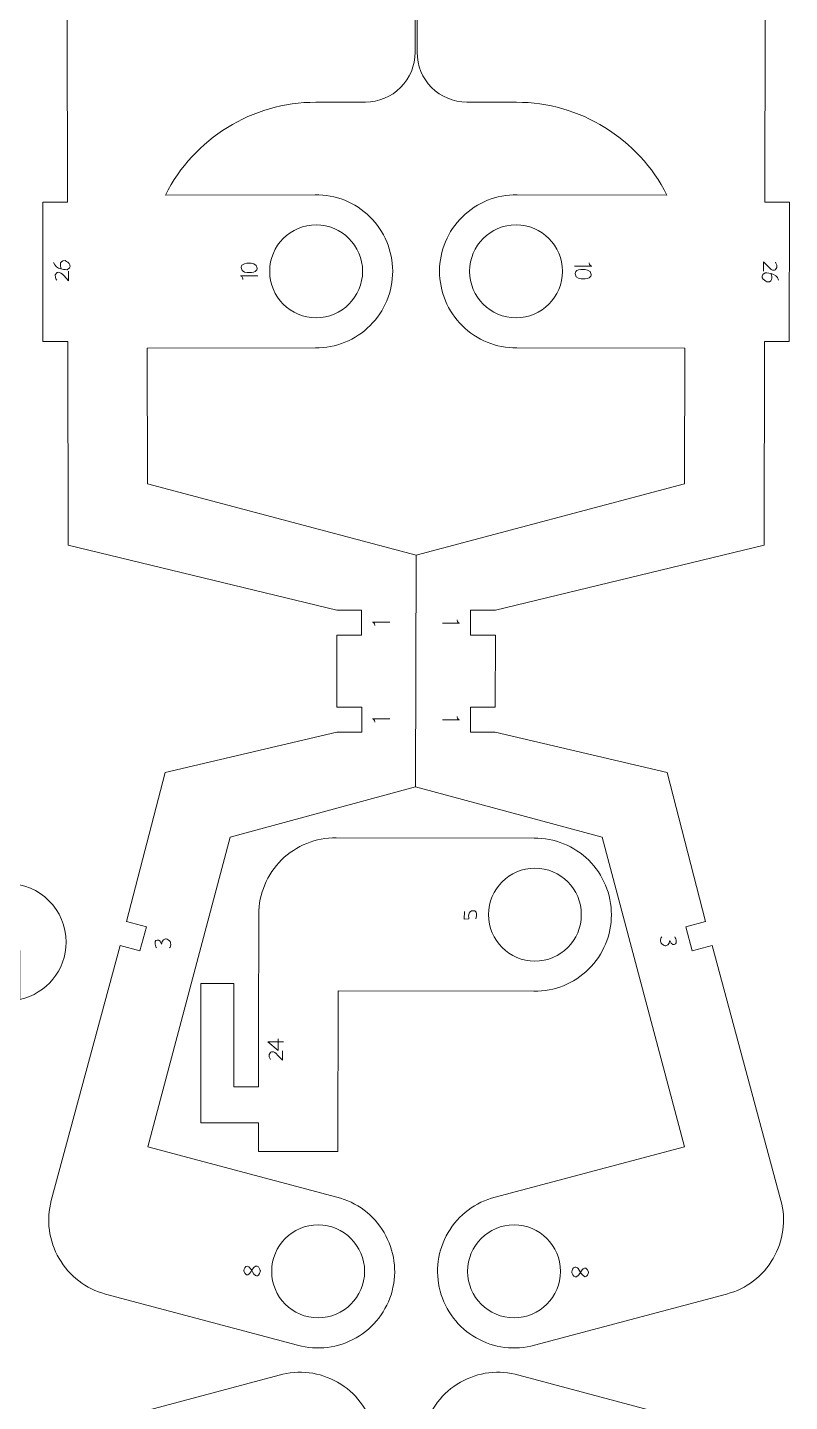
# Model space of a CAD drawing. Header units: centimetres. Extents: x -25 to 25, y -32.5 to 32.5.
# Drawn here: x -1.55 to 7.73, y 2.86 to 19.59 of the extents above; entities that cross this region are included whole.
import ezdxf

# ---------------------------------------------------------------- set-up
doc = ezdxf.new("R2010")
doc.units = ezdxf.units.CM
doc.header["$MEASUREMENT"] = 0
doc.layers.add('Capa 1', color=7, linetype='Continuous')

msp = doc.modelspace()

# ---------------------------------------------------------------- linework, layer by layer
at = {"layer": 'Capa 1', "color": 250, "lineweight": 9}
for points, knots in [([(-1.3609, 17.459), (-1.3609, 17.459), (-1.05827, 17.45959), (-1.05827, 17.45959), (-1.05827, 17.45959), (-1.05827, 17.45959), (-1.06268, 19.67949), (-1.06268, 19.67949), (-1.06268, 19.67949), (-1.06268, 19.67949), (3.17365, 19.6879), (3.17365, 19.6879), (3.17365, 19.6879), (3.17365, 19.6879), (3.17445, 19.28362), (3.17445, 19.28362), (3.17445, 19.28362), (3.17468, 19.12299), (3.1111, 18.96888), (2.99766, 18.85514), (2.99766, 18.85514), (2.88424, 18.74146), (2.73109, 18.67744), (2.57046, 18.67721), (2.57046, 18.67721), (2.57046, 18.67721), (1.96526, 18.67601), (1.96526, 18.67601), (1.96526, 18.67601), (1.19091, 18.67468), (0.48253, 18.23763), (0.133, 17.54665), (0.133, 17.54665), (0.133, 17.54665), (1.95692, 17.55027), (1.95692, 17.55027), (1.95692, 17.55027), (2.20607, 17.55344), (2.44613, 17.45676), (2.62355, 17.2818), (2.62355, 17.2818), (2.80098, 17.10686), (2.901, 16.86937), (2.90136, 16.62023), (2.90136, 16.62023), (2.9017, 16.37104), (2.8023, 16.13211), (2.62532, 15.95664), (2.62532, 15.95664), (2.44837, 15.78122), (2.20978, 15.68392), (1.96063, 15.6864), (1.96063, 15.6864), (1.96063, 15.6864), (-0.08645, 15.68233), (-0.08645, 15.68233), (-0.08645, 15.68233), (-0.08645, 15.68233), (-0.08317, 14.03126), (-0.08317, 14.03126), (-0.08317, 14.03126), (-0.08317, 14.03126), (3.18662, 13.1621), (3.18662, 13.1621)], [0, 0, 0, 0, 0.05882353, 0.05882353, 0.05882353, 0.05882353, 0.11764706, 0.11764706, 0.11764706, 0.11764706, 0.17647059, 0.17647059, 0.17647059, 0.17647059, 0.23529412, 0.23529412, 0.23529412, 0.23529412, 0.29411765, 0.29411765, 0.29411765, 0.29411765, 0.35294118, 0.35294118, 0.35294118, 0.35294118, 0.41176471, 0.41176471, 0.41176471, 0.41176471, 0.47058824, 0.47058824, 0.47058824, 0.47058824, 0.52941176, 0.52941176, 0.52941176, 0.52941176, 0.58823529, 0.58823529, 0.58823529, 0.58823529, 0.64705882, 0.64705882, 0.64705882, 0.64705882, 0.70588235, 0.70588235, 0.70588235, 0.70588235, 0.76470588, 0.76470588, 0.76470588, 0.76470588, 0.82352941, 0.82352941, 0.82352941, 0.82352941, 0.88235294, 0.88235294, 0.88235294, 0.88235294, 1, 1, 1, 1]), ([(7.73077, 15.7645), (7.73077, 15.7645), (7.73414, 17.459), (7.73414, 17.459), (7.73414, 17.459), (7.73414, 17.459), (7.43151, 17.45959), (7.43151, 17.45959), (7.43151, 17.45959), (7.43151, 17.45959), (7.43592, 19.67949), (7.43592, 19.67949), (7.43592, 19.67949), (7.43592, 19.67949), (3.19959, 19.6879), (3.19959, 19.6879), (3.19959, 19.6879), (3.19959, 19.6879), (3.19879, 19.28362), (3.19879, 19.28362), (3.19879, 19.28362), (3.19856, 19.12299), (3.26214, 18.96888), (3.37558, 18.85514), (3.37558, 18.85514), (3.489, 18.74146), (3.64215, 18.67744), (3.80278, 18.67721), (3.80278, 18.67721), (3.80278, 18.67721), (4.40798, 18.67601), (4.40798, 18.67601), (4.40798, 18.67601), (5.18233, 18.67468), (5.89071, 18.23763), (6.24024, 17.54665), (6.24024, 17.54665), (6.24024, 17.54665), (4.41632, 17.55027), (4.41632, 17.55027), (4.41632, 17.55027), (4.16717, 17.55344), (3.92711, 17.45676), (3.74969, 17.2818), (3.74969, 17.2818), (3.57226, 17.10686), (3.47224, 16.86937), (3.47188, 16.62023), (3.47188, 16.62023), (3.47154, 16.37104), (3.57094, 16.13211), (3.74792, 15.95664), (3.74792, 15.95664), (3.92487, 15.78122), (4.16346, 15.68392), (4.41261, 15.6864), (4.41261, 15.6864), (4.41261, 15.6864), (6.45969, 15.68233), (6.45969, 15.68233), (6.45969, 15.68233), (6.45969, 15.68233), (6.45641, 14.03126), (6.45641, 14.03126), (6.45641, 14.03126), (6.45641, 14.03126), (3.18662, 13.1621), (3.18662, 13.1621), (3.18662, 13.1621), (3.18662, 13.1621), (3.18103, 10.34464), (3.18103, 10.34464), (3.18103, 10.34464), (3.18103, 10.34464), (5.45238, 9.7312), (5.45238, 9.7312), (5.45238, 9.7312), (5.45238, 9.7312), (6.45415, 5.96262), (6.45415, 5.96262), (6.45415, 5.96262), (6.45415, 5.96262), (4.15053, 5.35028), (4.15053, 5.35028), (4.15053, 5.35028), (3.90906, 5.28882), (3.70219, 5.13333), (3.57606, 4.91841), (3.57606, 4.91841), (3.44999, 4.7035), (3.41483, 4.4482), (3.47897, 4.20744), (3.47897, 4.20744), (3.54315, 3.96667), (3.70099, 3.76161), (3.91734, 3.63792), (3.91734, 3.63792), (4.13369, 3.51428), (4.38933, 3.48204), (4.62934, 3.54895), (4.62934, 3.54895), (4.62934, 3.54895), (6.9681, 4.17059), (6.9681, 4.17059), (6.9681, 4.17059), (7.20709, 4.2343), (7.41095, 4.39032), (7.53493, 4.60439), (7.53493, 4.60439), (7.65889, 4.8184), (7.69305, 5.07178), (7.62938, 5.31077), (7.62938, 5.31077), (7.62938, 5.31077), (6.79001, 8.41121), (6.79001, 8.41121), (6.79001, 8.41121), (6.79001, 8.41121), (6.54934, 8.34728), (6.54934, 8.34728), (6.54934, 8.34728), (6.54934, 8.34728), (6.47165, 8.63977), (6.47165, 8.63977), (6.47165, 8.63977), (6.47165, 8.63977), (6.71227, 8.70368), (6.71227, 8.70368), (6.71227, 8.70368), (6.71227, 8.70368), (6.24454, 10.52027), (6.24454, 10.52027), (6.24454, 10.52027), (6.24454, 10.52027), (4.1507, 11.01009), (4.1507, 11.01009), (4.1507, 11.01009), (4.1507, 11.01009), (3.84807, 11.0107), (3.84807, 11.0107), (3.84807, 11.0107), (3.84807, 11.0107), (3.84867, 11.31328), (3.84867, 11.31328), (3.84867, 11.31328), (3.84867, 11.31328), (4.1513, 11.31268), (4.1513, 11.31268), (4.1513, 11.31268), (4.1513, 11.31268), (4.15303, 12.1902), (4.15303, 12.1902), (4.15303, 12.1902), (4.15303, 12.1902), (3.85041, 12.1908), (3.85041, 12.1908), (3.85041, 12.1908), (3.85041, 12.1908), (3.85101, 12.49343), (3.85101, 12.49343), (3.85101, 12.49343), (3.85101, 12.49343), (4.15364, 12.49283), (4.15364, 12.49283), (4.15364, 12.49283), (4.15364, 12.49283), (7.42322, 13.28635), (7.42322, 13.28635), (7.42322, 13.28635), (7.42322, 13.28635), (7.42815, 15.7651), (7.42815, 15.7651), (7.42815, 15.7651), (7.42815, 15.7651), (7.73077, 15.7645), (7.73077, 15.7645)], [0, 0, 0, 0, 0.02222222, 0.02222222, 0.02222222, 0.02222222, 0.04444444, 0.04444444, 0.04444444, 0.04444444, 0.06666667, 0.06666667, 0.06666667, 0.06666667, 0.08888889, 0.08888889, 0.08888889, 0.08888889, 0.11111111, 0.11111111, 0.11111111, 0.11111111, 0.13333333, 0.13333333, 0.13333333, 0.13333333, 0.15555556, 0.15555556, 0.15555556, 0.15555556, 0.17777778, 0.17777778, 0.17777778, 0.17777778, 0.2, 0.2, 0.2, 0.2, 0.22222222, 0.22222222, 0.22222222, 0.22222222, 0.24444444, 0.24444444, 0.24444444, 0.24444444, 0.26666667, 0.26666667, 0.26666667, 0.26666667, 0.28888889, 0.28888889, 0.28888889, 0.28888889, 0.31111111, 0.31111111, 0.31111111, 0.31111111, 0.33333333, 0.33333333, 0.33333333, 0.33333333, 0.35555556, 0.35555556, 0.35555556, 0.35555556, 0.37777778, 0.37777778, 0.37777778, 0.37777778, 0.4, 0.4, 0.4, 0.4, 0.42222222, 0.42222222, 0.42222222, 0.42222222, 0.44444444, 0.44444444, 0.44444444, 0.44444444, 0.46666667, 0.46666667, 0.46666667, 0.46666667, 0.48888889, 0.48888889, 0.48888889, 0.48888889, 0.51111111, 0.51111111, 0.51111111, 0.51111111, 0.53333333, 0.53333333, 0.53333333, 0.53333333, 0.55555556, 0.55555556, 0.55555556, 0.55555556, 0.57777778, 0.57777778, 0.57777778, 0.57777778, 0.6, 0.6, 0.6, 0.6, 0.62222222, 0.62222222, 0.62222222, 0.62222222, 0.64444444, 0.64444444, 0.64444444, 0.64444444, 0.66666667, 0.66666667, 0.66666667, 0.66666667, 0.68888889, 0.68888889, 0.68888889, 0.68888889, 0.71111111, 0.71111111, 0.71111111, 0.71111111, 0.73333333, 0.73333333, 0.73333333, 0.73333333, 0.75555556, 0.75555556, 0.75555556, 0.75555556, 0.77777778, 0.77777778, 0.77777778, 0.77777778, 0.8, 0.8, 0.8, 0.8, 0.82222222, 0.82222222, 0.82222222, 0.82222222, 0.84444444, 0.84444444, 0.84444444, 0.84444444, 0.86666667, 0.86666667, 0.86666667, 0.86666667, 0.88888889, 0.88888889, 0.88888889, 0.88888889, 0.91111111, 0.91111111, 0.91111111, 0.91111111, 0.93333333, 0.93333333, 0.93333333, 0.93333333, 0.95555556, 0.95555556, 0.95555556, 0.95555556, 1, 1, 1, 1]), ([(1.96934, 17.18396), (2.28173, 17.18396), (2.53492, 16.93073), (2.53492, 16.61837), (2.53492, 16.61837), (2.53496, 16.306), (2.28173, 16.05277), (1.96934, 16.05277), (1.96934, 16.05277), (1.65695, 16.05276), (1.40375, 16.306), (1.40375, 16.61836), (1.40375, 16.61836), (1.40374, 16.93073), (1.65695, 17.18396), (1.96934, 17.18396)], [0, 0, 0, 0, 0.2, 0.2, 0.2, 0.2, 0.4, 0.4, 0.4, 0.4, 0.6, 0.6, 0.6, 0.6, 1, 1, 1, 1]), ([(4.4039, 17.18396), (4.09151, 17.18396), (3.83832, 16.93073), (3.83832, 16.61837), (3.83832, 16.61837), (3.83828, 16.306), (4.09151, 16.05277), (4.4039, 16.05277), (4.4039, 16.05277), (4.71629, 16.05276), (4.96949, 16.306), (4.96949, 16.61836), (4.96949, 16.61836), (4.9695, 16.93073), (4.71629, 17.18396), (4.4039, 17.18396)], [0, 0, 0, 0, 0.2, 0.2, 0.2, 0.2, 0.4, 0.4, 0.4, 0.4, 0.6, 0.6, 0.6, 0.6, 1, 1, 1, 1]), ([(3.18103, 10.34464), (3.18103, 10.34464), (0.92086, 9.7312), (0.92086, 9.7312), (0.92086, 9.7312), (0.92086, 9.7312), (-0.08091, 5.96262), (-0.08091, 5.96262), (-0.08091, 5.96262), (-0.08091, 5.96262), (2.22271, 5.35028), (2.22271, 5.35028), (2.22271, 5.35028), (2.46418, 5.28882), (2.67105, 5.13333), (2.79718, 4.91841), (2.79718, 4.91841), (2.92325, 4.7035), (2.95841, 4.4482), (2.89427, 4.20744), (2.89427, 4.20744), (2.83009, 3.96667), (2.67225, 3.76161), (2.4559, 3.63792), (2.4559, 3.63792), (2.23955, 3.51428), (1.98391, 3.48204), (1.7439, 3.54895), (1.7439, 3.54895), (1.7439, 3.54895), (-0.59486, 4.17059), (-0.59486, 4.17059), (-0.59486, 4.17059), (-0.83385, 4.2343), (-1.03771, 4.39032), (-1.16169, 4.60439), (-1.16169, 4.60439), (-1.28565, 4.8184), (-1.31981, 5.07178), (-1.25614, 5.31077), (-1.25614, 5.31077), (-1.25614, 5.31077), (-0.41677, 8.41121), (-0.41677, 8.41121), (-0.41677, 8.41121), (-0.41677, 8.41121), (-0.1761, 8.34728), (-0.1761, 8.34728), (-0.1761, 8.34728), (-0.1761, 8.34728), (-0.09841, 8.63977), (-0.09841, 8.63977), (-0.09841, 8.63977), (-0.09841, 8.63977), (-0.33903, 8.70368), (-0.33903, 8.70368), (-0.33903, 8.70368), (-0.33903, 8.70368), (0.1287, 10.52027), (0.1287, 10.52027), (0.1287, 10.52027), (0.1287, 10.52027), (2.22254, 11.01009), (2.22254, 11.01009), (2.22254, 11.01009), (2.22254, 11.01009), (2.52517, 11.0107), (2.52517, 11.0107), (2.52517, 11.0107), (2.52517, 11.0107), (2.52457, 11.31328), (2.52457, 11.31328), (2.52457, 11.31328), (2.52457, 11.31328), (2.22194, 11.31268), (2.22194, 11.31268), (2.22194, 11.31268), (2.22194, 11.31268), (2.22021, 12.1902), (2.22021, 12.1902), (2.22021, 12.1902), (2.22021, 12.1902), (2.52283, 12.1908), (2.52283, 12.1908), (2.52283, 12.1908), (2.52283, 12.1908), (2.52223, 12.49343), (2.52223, 12.49343), (2.52223, 12.49343), (2.52223, 12.49343), (2.2196, 12.49283), (2.2196, 12.49283), (2.2196, 12.49283), (2.2196, 12.49283), (-1.04998, 13.28635), (-1.04998, 13.28635), (-1.04998, 13.28635), (-1.04998, 13.28635), (-1.05491, 15.7651), (-1.05491, 15.7651), (-1.05491, 15.7651), (-1.05491, 15.7651), (-1.35753, 15.7645), (-1.35753, 15.7645)], [0, 0, 0, 0, 0.03703704, 0.03703704, 0.03703704, 0.03703704, 0.07407407, 0.07407407, 0.07407407, 0.07407407, 0.11111111, 0.11111111, 0.11111111, 0.11111111, 0.14814815, 0.14814815, 0.14814815, 0.14814815, 0.18518519, 0.18518519, 0.18518519, 0.18518519, 0.22222222, 0.22222222, 0.22222222, 0.22222222, 0.25925926, 0.25925926, 0.25925926, 0.25925926, 0.2962963, 0.2962963, 0.2962963, 0.2962963, 0.33333333, 0.33333333, 0.33333333, 0.33333333, 0.37037037, 0.37037037, 0.37037037, 0.37037037, 0.40740741, 0.40740741, 0.40740741, 0.40740741, 0.44444444, 0.44444444, 0.44444444, 0.44444444, 0.48148148, 0.48148148, 0.48148148, 0.48148148, 0.51851852, 0.51851852, 0.51851852, 0.51851852, 0.55555556, 0.55555556, 0.55555556, 0.55555556, 0.59259259, 0.59259259, 0.59259259, 0.59259259, 0.62962963, 0.62962963, 0.62962963, 0.62962963, 0.66666667, 0.66666667, 0.66666667, 0.66666667, 0.7037037, 0.7037037, 0.7037037, 0.7037037, 0.74074074, 0.74074074, 0.74074074, 0.74074074, 0.77777778, 0.77777778, 0.77777778, 0.77777778, 0.81481481, 0.81481481, 0.81481481, 0.81481481, 0.85185185, 0.85185185, 0.85185185, 0.85185185, 0.88888889, 0.88888889, 0.88888889, 0.88888889, 0.92592593, 0.92592593, 0.92592593, 0.92592593, 1, 1, 1, 1]), ([(0.56693, 7.95057), (0.56693, 7.95057), (0.56693, 6.25601), (0.56693, 6.25601), (0.56693, 6.25601), (0.56693, 6.25601), (1.26735, 6.25563), (1.26735, 6.25563), (1.26735, 6.25563), (1.26735, 6.25563), (1.26664, 5.90607), (1.26664, 5.90607), (1.26664, 5.90607), (1.26664, 5.90607), (2.23495, 5.90485), (2.23495, 5.90485), (2.23495, 5.90485), (2.23495, 5.90485), (2.23773, 7.85916), (2.23773, 7.85916), (2.23773, 7.85916), (2.23773, 7.85916), (4.62135, 7.85615), (4.62135, 7.85615), (4.62135, 7.85615), (4.87049, 7.85314), (5.11049, 7.94996), (5.28777, 8.12505), (5.28777, 8.12505), (5.4651, 8.30012), (5.56496, 8.53769), (5.56511, 8.78686), (5.56511, 8.78686), (5.56529, 9.03603), (5.4657, 9.27494), (5.28864, 9.45022), (5.28864, 9.45022), (5.11154, 9.62552), (4.8729, 9.72266), (4.62371, 9.72003), (4.62371, 9.72003), (4.62371, 9.72003), (2.21437, 9.72309), (2.21437, 9.72309), (2.21437, 9.72309), (1.96523, 9.72609), (1.72521, 9.62923), (1.54793, 9.45415), (1.54793, 9.45415), (1.37061, 9.27906), (1.27076, 9.04155), (1.27061, 8.79237), (1.27061, 8.79237), (1.26973, 8.09128), (1.26693, 7.39574), (1.26693, 6.69351), (1.26693, 6.69351), (1.26693, 6.69351), (0.96693, 6.69351), (0.96693, 6.69351), (0.96693, 6.69351), (0.96693, 6.69351), (0.96693, 7.95044), (0.96693, 7.95044), (0.96693, 7.95044), (0.96693, 7.95044), (0.56693, 7.95057), (0.56693, 7.95057)], [0, 0, 0, 0, 0.05555556, 0.05555556, 0.05555556, 0.05555556, 0.11111111, 0.11111111, 0.11111111, 0.11111111, 0.16666667, 0.16666667, 0.16666667, 0.16666667, 0.22222222, 0.22222222, 0.22222222, 0.22222222, 0.27777778, 0.27777778, 0.27777778, 0.27777778, 0.33333333, 0.33333333, 0.33333333, 0.33333333, 0.38888889, 0.38888889, 0.38888889, 0.38888889, 0.44444444, 0.44444444, 0.44444444, 0.44444444, 0.5, 0.5, 0.5, 0.5, 0.55555556, 0.55555556, 0.55555556, 0.55555556, 0.61111111, 0.61111111, 0.61111111, 0.61111111, 0.66666667, 0.66666667, 0.66666667, 0.66666667, 0.72222222, 0.72222222, 0.72222222, 0.72222222, 0.77777778, 0.77777778, 0.77777778, 0.77777778, 0.83333333, 0.83333333, 0.83333333, 0.83333333, 0.88888889, 0.88888889, 0.88888889, 0.88888889, 1, 1, 1, 1]), ([(4.06751, 8.78807), (4.06751, 9.10046), (4.32074, 9.35365), (4.6331, 9.35365), (4.6331, 9.35365), (4.94547, 9.35369), (5.1987, 9.10046), (5.1987, 8.78807), (5.1987, 8.78807), (5.19871, 8.47568), (4.94547, 8.22248), (4.63311, 8.22248), (4.63311, 8.22248), (4.32074, 8.22247), (4.06751, 8.47568), (4.06751, 8.78807)], [0, 0, 0, 0, 0.2, 0.2, 0.2, 0.2, 0.4, 0.4, 0.4, 0.4, 0.6, 0.6, 0.6, 0.6, 1, 1, 1, 1]), ([(-1.63711, 8.35361), (-1.63711, 8.35361), (-1.63711, 7.75717), (-1.63711, 7.75717), (-1.63711, 7.75717), (-1.31634, 7.82663), (-1.076, 8.11201), (-1.076, 8.45359), (-1.076, 8.45359), (-1.076, 8.84716), (-1.39504, 9.1662), (-1.78861, 9.1662), (-1.78861, 9.1662), (-2.18218, 9.1662), (-2.50123, 8.84716), (-2.50123, 8.45359), (-2.50123, 8.45359), (-2.50123, 8.11201), (-2.26089, 7.82662), (-1.94011, 7.75717), (-1.94011, 7.75717), (-1.94011, 7.75717), (-1.94012, 8.35344), (-1.94012, 8.35344)], [0, 0, 0, 0, 0.14285714, 0.14285714, 0.14285714, 0.14285714, 0.28571429, 0.28571429, 0.28571429, 0.28571429, 0.42857143, 0.42857143, 0.42857143, 0.42857143, 0.57142857, 0.57142857, 0.57142857, 0.57142857, 0.71428571, 0.71428571, 0.71428571, 0.71428571, 1, 1, 1, 1]), ([(1.99351, 5.01246), (2.3059, 5.01246), (2.55909, 4.75923), (2.55909, 4.44687), (2.55909, 4.44687), (2.55913, 4.1345), (2.3059, 3.88127), (1.99351, 3.88127), (1.99351, 3.88127), (1.68112, 3.88126), (1.42792, 4.1345), (1.42792, 4.44686), (1.42792, 4.44686), (1.42791, 4.75923), (1.68112, 5.01246), (1.99351, 5.01246)], [0, 0, 0, 0, 0.2, 0.2, 0.2, 0.2, 0.4, 0.4, 0.4, 0.4, 0.6, 0.6, 0.6, 0.6, 1, 1, 1, 1]), ([(4.37973, 5.01246), (4.06734, 5.01246), (3.81415, 4.75923), (3.81415, 4.44687), (3.81415, 4.44687), (3.81411, 4.1345), (4.06734, 3.88127), (4.37973, 3.88127), (4.37973, 3.88127), (4.69212, 3.88126), (4.94532, 4.1345), (4.94532, 4.44686), (4.94532, 4.44686), (4.94533, 4.75923), (4.69212, 5.01246), (4.37973, 5.01246)], [0, 0, 0, 0, 0.2, 0.2, 0.2, 0.2, 0.4, 0.4, 0.4, 0.4, 0.6, 0.6, 0.6, 0.6, 1, 1, 1, 1]), ([(-1.39257, -9.03557), (-1.39257, -9.03557), (-1.26007, -9.03566), (-1.26007, -9.03566), (-1.26007, -9.03566), (-1.26007, -9.03566), (-1.25924, -6.55693), (-1.25924, -6.55693), (-1.25924, -6.55693), (-1.25924, -6.55693), (2.00903, -5.75802), (2.00903, -5.75802), (2.00903, -5.75802), (2.00903, -5.75802), (2.31166, -5.75812), (2.31166, -5.75812), (2.31166, -5.75812), (2.31166, -5.75812), (2.31176, -5.45549), (2.31176, -5.45549), (2.31176, -5.45549), (2.31176, -5.45549), (2.00913, -5.45539), (2.00913, -5.45539), (2.00913, -5.45539), (2.00913, -5.45539), (2.00943, -4.57791), (2.00943, -4.57791), (2.00943, -4.57791), (2.00943, -4.57791), (2.31207, -4.57802), (2.31207, -4.57802), (2.31207, -4.57802), (2.31207, -4.57802), (2.31216, -4.27539), (2.31216, -4.27539), (2.31216, -4.27539), (2.31216, -4.27539), (2.00953, -4.27529), (2.00953, -4.27529), (2.00953, -4.27529), (2.00953, -4.27529), (-0.08512, -3.78889), (-0.08512, -3.78889), (-0.08512, -3.78889), (-0.08512, -3.78889), (-0.55949, -1.97399), (-0.55949, -1.97399), (-0.55949, -1.97399), (-0.55949, -1.97399), (-0.31918, -1.90975), (-0.31918, -1.90975), (-0.31918, -1.90975), (-0.31918, -1.90975), (-0.39733, -1.61738), (-0.39733, -1.61738), (-0.39733, -1.61738), (-0.39733, -1.61738), (-0.63772, -1.68164), (-0.63772, -1.68164), (-0.63772, -1.68164), (-0.63772, -1.68164), (-1.47854, 1.4183), (-1.47854, 1.4183), (-1.47854, 1.4183), (-1.5426, 1.6572), (-1.50886, 1.91059), (-1.38525, 2.12484), (-1.38525, 2.12484), (-1.26163, 2.33907), (-1.05803, 2.49543), (-0.81913, 2.55953), (-0.81913, 2.55953), (-0.81913, 2.55953), (1.5186, 3.18507), (1.5186, 3.18507), (1.5186, 3.18507), (1.75849, 3.25237), (2.01418, 3.22051), (2.23073, 3.09723), (2.23073, 3.09723), (2.4473, 2.97394), (2.60546, 2.76909), (2.67004, 2.52844), (2.67004, 2.52844), (2.73459, 2.28777), (2.69985, 2.03248), (2.57412, 1.81735), (2.57412, 1.81735), (2.44835, 1.60223), (2.24174, 1.44635), (2.00037, 1.38453), (2.00037, 1.38453), (2.00037, 1.38453), (-0.30223, 0.7684), (-0.30223, 0.7684), (-0.30223, 0.7684), (-0.30223, 0.7684), (0.70574, -2.99857), (0.70574, -2.99857), (0.70574, -2.99857), (0.70574, -2.99857), (2.9781, -3.60827), (2.9781, -3.60827)], [0, 0, 0, 0, 0.03703704, 0.03703704, 0.03703704, 0.03703704, 0.07407407, 0.07407407, 0.07407407, 0.07407407, 0.11111111, 0.11111111, 0.11111111, 0.11111111, 0.14814815, 0.14814815, 0.14814815, 0.14814815, 0.18518519, 0.18518519, 0.18518519, 0.18518519, 0.22222222, 0.22222222, 0.22222222, 0.22222222, 0.25925926, 0.25925926, 0.25925926, 0.25925926, 0.2962963, 0.2962963, 0.2962963, 0.2962963, 0.33333333, 0.33333333, 0.33333333, 0.33333333, 0.37037037, 0.37037037, 0.37037037, 0.37037037, 0.40740741, 0.40740741, 0.40740741, 0.40740741, 0.44444444, 0.44444444, 0.44444444, 0.44444444, 0.48148148, 0.48148148, 0.48148148, 0.48148148, 0.51851852, 0.51851852, 0.51851852, 0.51851852, 0.55555556, 0.55555556, 0.55555556, 0.55555556, 0.59259259, 0.59259259, 0.59259259, 0.59259259, 0.62962963, 0.62962963, 0.62962963, 0.62962963, 0.66666667, 0.66666667, 0.66666667, 0.66666667, 0.7037037, 0.7037037, 0.7037037, 0.7037037, 0.74074074, 0.74074074, 0.74074074, 0.74074074, 0.77777778, 0.77777778, 0.77777778, 0.77777778, 0.81481481, 0.81481481, 0.81481481, 0.81481481, 0.85185185, 0.85185185, 0.85185185, 0.85185185, 0.88888889, 0.88888889, 0.88888889, 0.88888889, 0.92592593, 0.92592593, 0.92592593, 0.92592593, 1, 1, 1, 1]), ([(7.34935, -10.73013), (7.34935, -10.73013), (7.21685, -10.73023), (7.21685, -10.73023), (7.21685, -10.73023), (7.21685, -10.73023), (7.21759, -12.95012), (7.21759, -12.95012), (7.21759, -12.95012), (7.21759, -12.95012), (6.2493, -12.95045), (6.2493, -12.95045), (6.2493, -12.95045), (6.2493, -12.95045), (6.24859, -10.81525), (6.24859, -10.81525), (6.24859, -10.81525), (6.24859, -10.81525), (3.94887, -10.81602), (3.94887, -10.81602), (3.94887, -10.81602), (3.94887, -10.81602), (3.9496, -12.95123), (3.9496, -12.95123), (3.9496, -12.95123), (3.9496, -12.95123), (3.46539, -12.9514), (3.46539, -12.9514), (3.46539, -12.9514), (3.46539, -12.9514), (3.4656, -13.55396), (3.4656, -13.55396), (3.4656, -13.55396), (3.4656, -13.55396), (3.9498, -13.5538), (3.9498, -13.5538), (3.9498, -13.5538), (3.9498, -13.5538), (3.94996, -14.05643), (3.94996, -14.05643), (3.94996, -14.05643), (3.94996, -14.05643), (2.98163, -14.05676), (2.98163, -14.05676), (2.98163, -14.05676), (2.98163, -14.05676), (2.9781, -3.60827), (2.9781, -3.60827), (2.9781, -3.60827), (2.9781, -3.60827), (5.25046, -2.99857), (5.25046, -2.99857), (5.25046, -2.99857), (5.25046, -2.99857), (6.25843, 0.7684), (6.25843, 0.7684), (6.25843, 0.7684), (6.25843, 0.7684), (3.95583, 1.38453), (3.95583, 1.38453), (3.95583, 1.38453), (3.71446, 1.44635), (3.50785, 1.60223), (3.38208, 1.81735), (3.38208, 1.81735), (3.25635, 2.03248), (3.22161, 2.28777), (3.28616, 2.52844), (3.28616, 2.52844), (3.35074, 2.76909), (3.5089, 2.97394), (3.72547, 3.09723), (3.72547, 3.09723), (3.94202, 3.22051), (4.19771, 3.25237), (4.4376, 3.18507), (4.4376, 3.18507), (4.4376, 3.18507), (6.77533, 2.55953), (6.77533, 2.55953), (6.77533, 2.55953), (7.01423, 2.49543), (7.21783, 2.33907), (7.34145, 2.12484), (7.34145, 2.12484), (7.46506, 1.91059), (7.4988, 1.6572), (7.43474, 1.4183), (7.43474, 1.4183), (7.43474, 1.4183), (6.59392, -1.68164), (6.59392, -1.68164), (6.59392, -1.68164), (6.59392, -1.68164), (6.35353, -1.61738), (6.35353, -1.61738), (6.35353, -1.61738), (6.35353, -1.61738), (6.27538, -1.90975), (6.27538, -1.90975), (6.27538, -1.90975), (6.27538, -1.90975), (6.51569, -1.97399), (6.51569, -1.97399), (6.51569, -1.97399), (6.51569, -1.97399), (6.04132, -3.78889), (6.04132, -3.78889), (6.04132, -3.78889), (6.04132, -3.78889), (3.94667, -4.27529), (3.94667, -4.27529), (3.94667, -4.27529), (3.94667, -4.27529), (3.64404, -4.27539), (3.64404, -4.27539), (3.64404, -4.27539), (3.64404, -4.27539), (3.64413, -4.57802), (3.64413, -4.57802), (3.64413, -4.57802), (3.64413, -4.57802), (3.94677, -4.57791), (3.94677, -4.57791), (3.94677, -4.57791), (3.94677, -4.57791), (3.94707, -5.45539), (3.94707, -5.45539), (3.94707, -5.45539), (3.94707, -5.45539), (3.64444, -5.45549), (3.64444, -5.45549), (3.64444, -5.45549), (3.64444, -5.45549), (3.64454, -5.75812), (3.64454, -5.75812), (3.64454, -5.75812), (3.64454, -5.75812), (3.94717, -5.75802), (3.94717, -5.75802), (3.94717, -5.75802), (3.94717, -5.75802), (7.21544, -6.55693), (7.21544, -6.55693), (7.21544, -6.55693), (7.21544, -6.55693), (7.21627, -9.03566), (7.21627, -9.03566), (7.21627, -9.03566), (7.21627, -9.03566), (7.34877, -9.03557), (7.34877, -9.03557)], [0, 0, 0, 0, 0.02564103, 0.02564103, 0.02564103, 0.02564103, 0.05128205, 0.05128205, 0.05128205, 0.05128205, 0.07692308, 0.07692308, 0.07692308, 0.07692308, 0.1025641, 0.1025641, 0.1025641, 0.1025641, 0.12820513, 0.12820513, 0.12820513, 0.12820513, 0.15384615, 0.15384615, 0.15384615, 0.15384615, 0.17948718, 0.17948718, 0.17948718, 0.17948718, 0.20512821, 0.20512821, 0.20512821, 0.20512821, 0.23076923, 0.23076923, 0.23076923, 0.23076923, 0.25641026, 0.25641026, 0.25641026, 0.25641026, 0.28205128, 0.28205128, 0.28205128, 0.28205128, 0.30769231, 0.30769231, 0.30769231, 0.30769231, 0.33333333, 0.33333333, 0.33333333, 0.33333333, 0.35897436, 0.35897436, 0.35897436, 0.35897436, 0.38461538, 0.38461538, 0.38461538, 0.38461538, 0.41025641, 0.41025641, 0.41025641, 0.41025641, 0.43589744, 0.43589744, 0.43589744, 0.43589744, 0.46153846, 0.46153846, 0.46153846, 0.46153846, 0.48717949, 0.48717949, 0.48717949, 0.48717949, 0.51282051, 0.51282051, 0.51282051, 0.51282051, 0.53846154, 0.53846154, 0.53846154, 0.53846154, 0.56410256, 0.56410256, 0.56410256, 0.56410256, 0.58974359, 0.58974359, 0.58974359, 0.58974359, 0.61538462, 0.61538462, 0.61538462, 0.61538462, 0.64102564, 0.64102564, 0.64102564, 0.64102564, 0.66666667, 0.66666667, 0.66666667, 0.66666667, 0.69230769, 0.69230769, 0.69230769, 0.69230769, 0.71794872, 0.71794872, 0.71794872, 0.71794872, 0.74358974, 0.74358974, 0.74358974, 0.74358974, 0.76923077, 0.76923077, 0.76923077, 0.76923077, 0.79487179, 0.79487179, 0.79487179, 0.79487179, 0.82051282, 0.82051282, 0.82051282, 0.82051282, 0.84615385, 0.84615385, 0.84615385, 0.84615385, 0.87179487, 0.87179487, 0.87179487, 0.87179487, 0.8974359, 0.8974359, 0.8974359, 0.8974359, 0.92307692, 0.92307692, 0.92307692, 0.92307692, 0.94871795, 0.94871795, 0.94871795, 0.94871795, 1, 1, 1, 1])]:
    msp.add_open_spline(points, degree=3, knots=knots, dxfattribs=at)
msp.add_open_spline([(-1.35753, 15.7645), (-1.35753, 15.7645), (-1.3609, 17.459), (-1.3609, 17.459)], degree=3, dxfattribs=at)
at = {"layer": 'Capa 1', "color": 22, "lineweight": 5}
for points, knots in [([(-1.13654, 16.64955), (-1.13654, 16.64955), (-1.17709, 16.75339), (-1.08843, 16.74844), (-1.08843, 16.74844), (-1.08843, 16.74844), (-0.96666, 16.69325), (-1.06235, 16.63799), (-1.06235, 16.63799), (-1.06235, 16.63799), (-1.20742, 16.63305), (-1.22718, 16.72696)], [0, 0, 0, 0, 0.25, 0.25, 0.25, 0.25, 0.5, 0.5, 0.5, 0.5, 1, 1, 1, 1]), ([(7.47266, 16.67555), (7.47266, 16.67555), (7.41828, 16.73363), (7.41828, 16.73363), (7.41828, 16.73363), (7.41828, 16.73363), (7.41828, 16.61831), (7.41828, 16.61831)], [0, 0, 0, 0, 0.33333333, 0.33333333, 0.33333333, 0.33333333, 1, 1, 1, 1]), ([(7.5629, 16.72747), (7.5629, 16.72747), (7.60371, 16.66564), (7.5629, 16.63848), (7.5629, 16.63848), (7.5629, 16.63848), (7.532, 16.60756), (7.47266, 16.67555)], [0, 0, 0, 0, 0.33333333, 0.33333333, 0.33333333, 0.33333333, 1, 1, 1, 1]), ([(-1.18966, 16.50976), (-1.18966, 16.50976), (-1.23047, 16.57159), (-1.18966, 16.59875), (-1.18966, 16.59875), (-1.18966, 16.59875), (-1.15876, 16.62967), (-1.09942, 16.56168)], [0, 0, 0, 0, 0.33333333, 0.33333333, 0.33333333, 0.33333333, 1, 1, 1, 1]), ([(-1.09942, 16.56168), (-1.09942, 16.56168), (-1.04504, 16.5036), (-1.04504, 16.5036), (-1.04504, 16.5036), (-1.04504, 16.5036), (-1.04504, 16.61892), (-1.04504, 16.61892)], [0, 0, 0, 0, 0.33333333, 0.33333333, 0.33333333, 0.33333333, 1, 1, 1, 1]), ([(1.05546, 16.66261), (1.05546, 16.66261), (1.04781, 16.72228), (1.16465, 16.71629), (1.16465, 16.71629), (1.16465, 16.71629), (1.2537, 16.71625), (1.25146, 16.65529)], [0, 0, 0, 0, 0.33333333, 0.33333333, 0.33333333, 0.33333333, 1, 1, 1, 1]), ([(1.25124, 16.65529), (1.25124, 16.65529), (1.25893, 16.59567), (1.14203, 16.60168), (1.14203, 16.60168), (1.14203, 16.60168), (1.05297, 16.60168), (1.05527, 16.66261)], [0, 0, 0, 0, 0.33333333, 0.33333333, 0.33333333, 0.33333333, 1, 1, 1, 1]), ([(5.122, 16.58673), (5.122, 16.58673), (5.11431, 16.64635), (5.23121, 16.64034), (5.23121, 16.64034), (5.23121, 16.64034), (5.32027, 16.64034), (5.31797, 16.57941)], [0, 0, 0, 0, 0.33333333, 0.33333333, 0.33333333, 0.33333333, 1, 1, 1, 1]), ([(5.31778, 16.57941), (5.31778, 16.57941), (5.32543, 16.51974), (5.20859, 16.52573), (5.20859, 16.52573), (5.20859, 16.52573), (5.11954, 16.52577), (5.12178, 16.58673)], [0, 0, 0, 0, 0.33333333, 0.33333333, 0.33333333, 0.33333333, 1, 1, 1, 1]), ([(7.50978, 16.58768), (7.50978, 16.58768), (7.55033, 16.48384), (7.46167, 16.48879), (7.46167, 16.48879), (7.46167, 16.48879), (7.3399, 16.54398), (7.43559, 16.59924), (7.43559, 16.59924), (7.43559, 16.59924), (7.58066, 16.60418), (7.60042, 16.51027)], [0, 0, 0, 0, 0.25, 0.25, 0.25, 0.25, 0.5, 0.5, 0.5, 0.5, 1, 1, 1, 1]), ([(3.77408, 8.82528), (3.77408, 8.82528), (3.77353, 8.73381), (3.77353, 8.73381), (3.77353, 8.73381), (3.77353, 8.73381), (3.82991, 8.7371), (3.82991, 8.7371)], [0, 0, 0, 0, 0.33333333, 0.33333333, 0.33333333, 0.33333333, 1, 1, 1, 1]), ([(3.82991, 8.7371), (3.82991, 8.7371), (3.80585, 8.84219), (3.88708, 8.83601), (3.88708, 8.83601), (3.88708, 8.83601), (3.94277, 8.84712), (3.91556, 8.7371)], [0, 0, 0, 0, 0.33333333, 0.33333333, 0.33333333, 0.33333333, 1, 1, 1, 1]), ([(0.18183, 8.38327), (0.18183, 8.38327), (0.20031, 8.3905), (0.19911, 8.42655), (0.19911, 8.42655), (0.19849, 8.44526), (0.1918, 8.45866), (0.18415, 8.46838), (0.18415, 8.46838), (0.16545, 8.49208), (0.13641, 8.4933), (0.13641, 8.4933), (0.13641, 8.4933), (0.0947, 8.49208), (0.08666, 8.43086), (0.08666, 8.43086), (0.08666, 8.43086), (0.06437, 8.49082), (0.03224, 8.47845), (0.03224, 8.47845), (0.03224, 8.47845), (-0.01719, 8.46981), (0.0248, 8.38327), (0.0248, 8.38327)], [0, 0, 0, 0, 0.14285714, 0.14285714, 0.14285714, 0.14285714, 0.28571429, 0.28571429, 0.28571429, 0.28571429, 0.42857143, 0.42857143, 0.42857143, 0.42857143, 0.57142857, 0.57142857, 0.57142857, 0.57142857, 0.71428571, 0.71428571, 0.71428571, 0.71428571, 1, 1, 1, 1]), ([(6.18043, 8.52022), (6.18043, 8.52022), (6.16195, 8.51299), (6.16315, 8.47694), (6.16315, 8.47694), (6.16377, 8.45823), (6.17046, 8.44483), (6.17811, 8.43511), (6.17811, 8.43511), (6.19681, 8.41141), (6.22585, 8.41019), (6.22585, 8.41019), (6.22585, 8.41019), (6.26756, 8.41141), (6.2756, 8.47263), (6.2756, 8.47263), (6.2756, 8.47263), (6.29789, 8.41267), (6.33002, 8.42504), (6.33002, 8.42504), (6.33002, 8.42504), (6.37945, 8.43368), (6.33746, 8.52022), (6.33746, 8.52022)], [0, 0, 0, 0, 0.14285714, 0.14285714, 0.14285714, 0.14285714, 0.28571429, 0.28571429, 0.28571429, 0.28571429, 0.42857143, 0.42857143, 0.42857143, 0.42857143, 0.57142857, 0.57142857, 0.57142857, 0.57142857, 0.71428571, 0.71428571, 0.71428571, 0.71428571, 1, 1, 1, 1]), ([(1.50656, 7.27567), (1.50656, 7.27567), (1.50656, 7.13601), (1.50656, 7.13601), (1.50656, 7.13601), (1.50656, 7.13601), (1.38295, 7.24106), (1.38295, 7.24106), (1.38295, 7.24106), (1.38295, 7.24106), (1.57086, 7.24227), (1.57086, 7.24227)], [0, 0, 0, 0, 0.25, 0.25, 0.25, 0.25, 0.5, 0.5, 0.5, 0.5, 1, 1, 1, 1]), ([(1.41367, 7.02345), (1.41367, 7.02345), (1.37286, 7.08528), (1.41367, 7.11244), (1.41367, 7.11244), (1.41367, 7.11244), (1.44457, 7.14336), (1.50391, 7.07537)], [0, 0, 0, 0, 0.33333333, 0.33333333, 0.33333333, 0.33333333, 1, 1, 1, 1]), ([(1.50391, 7.07537), (1.50391, 7.07537), (1.55829, 7.01729), (1.55829, 7.01729), (1.55829, 7.01729), (1.55829, 7.01729), (1.55829, 7.13261), (1.55829, 7.13261)], [0, 0, 0, 0, 0.33333333, 0.33333333, 0.33333333, 0.33333333, 1, 1, 1, 1]), ([(1.18235, 4.45566), (1.18235, 4.45566), (1.12864, 4.34385), (1.08817, 4.45092), (1.08817, 4.45092), (1.08817, 4.45092), (1.10935, 4.60762), (1.21202, 4.41161), (1.21202, 4.41161), (1.21202, 4.41161), (1.26739, 4.34795), (1.29103, 4.45126), (1.29103, 4.45126), (1.29103, 4.45126), (1.25973, 4.58467), (1.18235, 4.45566)], [0, 0, 0, 0, 0.2, 0.2, 0.2, 0.2, 0.4, 0.4, 0.4, 0.4, 0.6, 0.6, 0.6, 0.6, 1, 1, 1, 1]), ([(5.19089, 4.4359), (5.19089, 4.4359), (5.2446, 4.54771), (5.28507, 4.44064), (5.28507, 4.44064), (5.28507, 4.44064), (5.26389, 4.28394), (5.16122, 4.47995), (5.16122, 4.47995), (5.16122, 4.47995), (5.10585, 4.54361), (5.08221, 4.4403), (5.08221, 4.4403), (5.08221, 4.4403), (5.11351, 4.30689), (5.19089, 4.4359)], [0, 0, 0, 0, 0.2, 0.2, 0.2, 0.2, 0.4, 0.4, 0.4, 0.4, 0.6, 0.6, 0.6, 0.6, 1, 1, 1, 1])]:
    msp.add_open_spline(points, degree=3, knots=knots, dxfattribs=at)
for points in [[(1.07803, 16.52018), (1.07803, 16.52018), (1.07638, 16.56059), (1.04861, 16.56223)], [(1.04861, 16.56223), (1.04861, 16.56223), (1.25812, 16.56223), (1.25812, 16.56223)], [(5.32463, 16.67979), (5.32463, 16.67979), (5.11512, 16.67979), (5.11512, 16.67979)], [(5.29521, 16.72184), (5.29521, 16.72184), (5.29686, 16.68143), (5.32463, 16.67979)], [(3.68765, 12.37726), (3.68765, 12.37726), (3.6893, 12.33685), (3.71707, 12.33521)], [(2.68559, 12.30668), (2.68559, 12.30668), (2.68394, 12.34709), (2.65617, 12.34873)], [(2.65617, 12.34873), (2.65617, 12.34873), (2.86568, 12.34873), (2.86568, 12.34873)], [(3.71707, 12.33521), (3.71707, 12.33521), (3.50756, 12.33521), (3.50756, 12.33521)], [(2.68559, 11.13045), (2.68559, 11.13045), (2.68394, 11.17086), (2.65617, 11.1725)], [(2.65617, 11.1725), (2.65617, 11.1725), (2.86568, 11.1725), (2.86568, 11.1725)], [(3.71707, 11.15898), (3.71707, 11.15898), (3.50756, 11.15898), (3.50756, 11.15898)], [(3.68765, 11.20103), (3.68765, 11.20103), (3.6893, 11.16062), (3.71707, 11.15898)]]:
    msp.add_open_spline(points, degree=3, dxfattribs=at)

doc.saveas('drawing.dxf')
